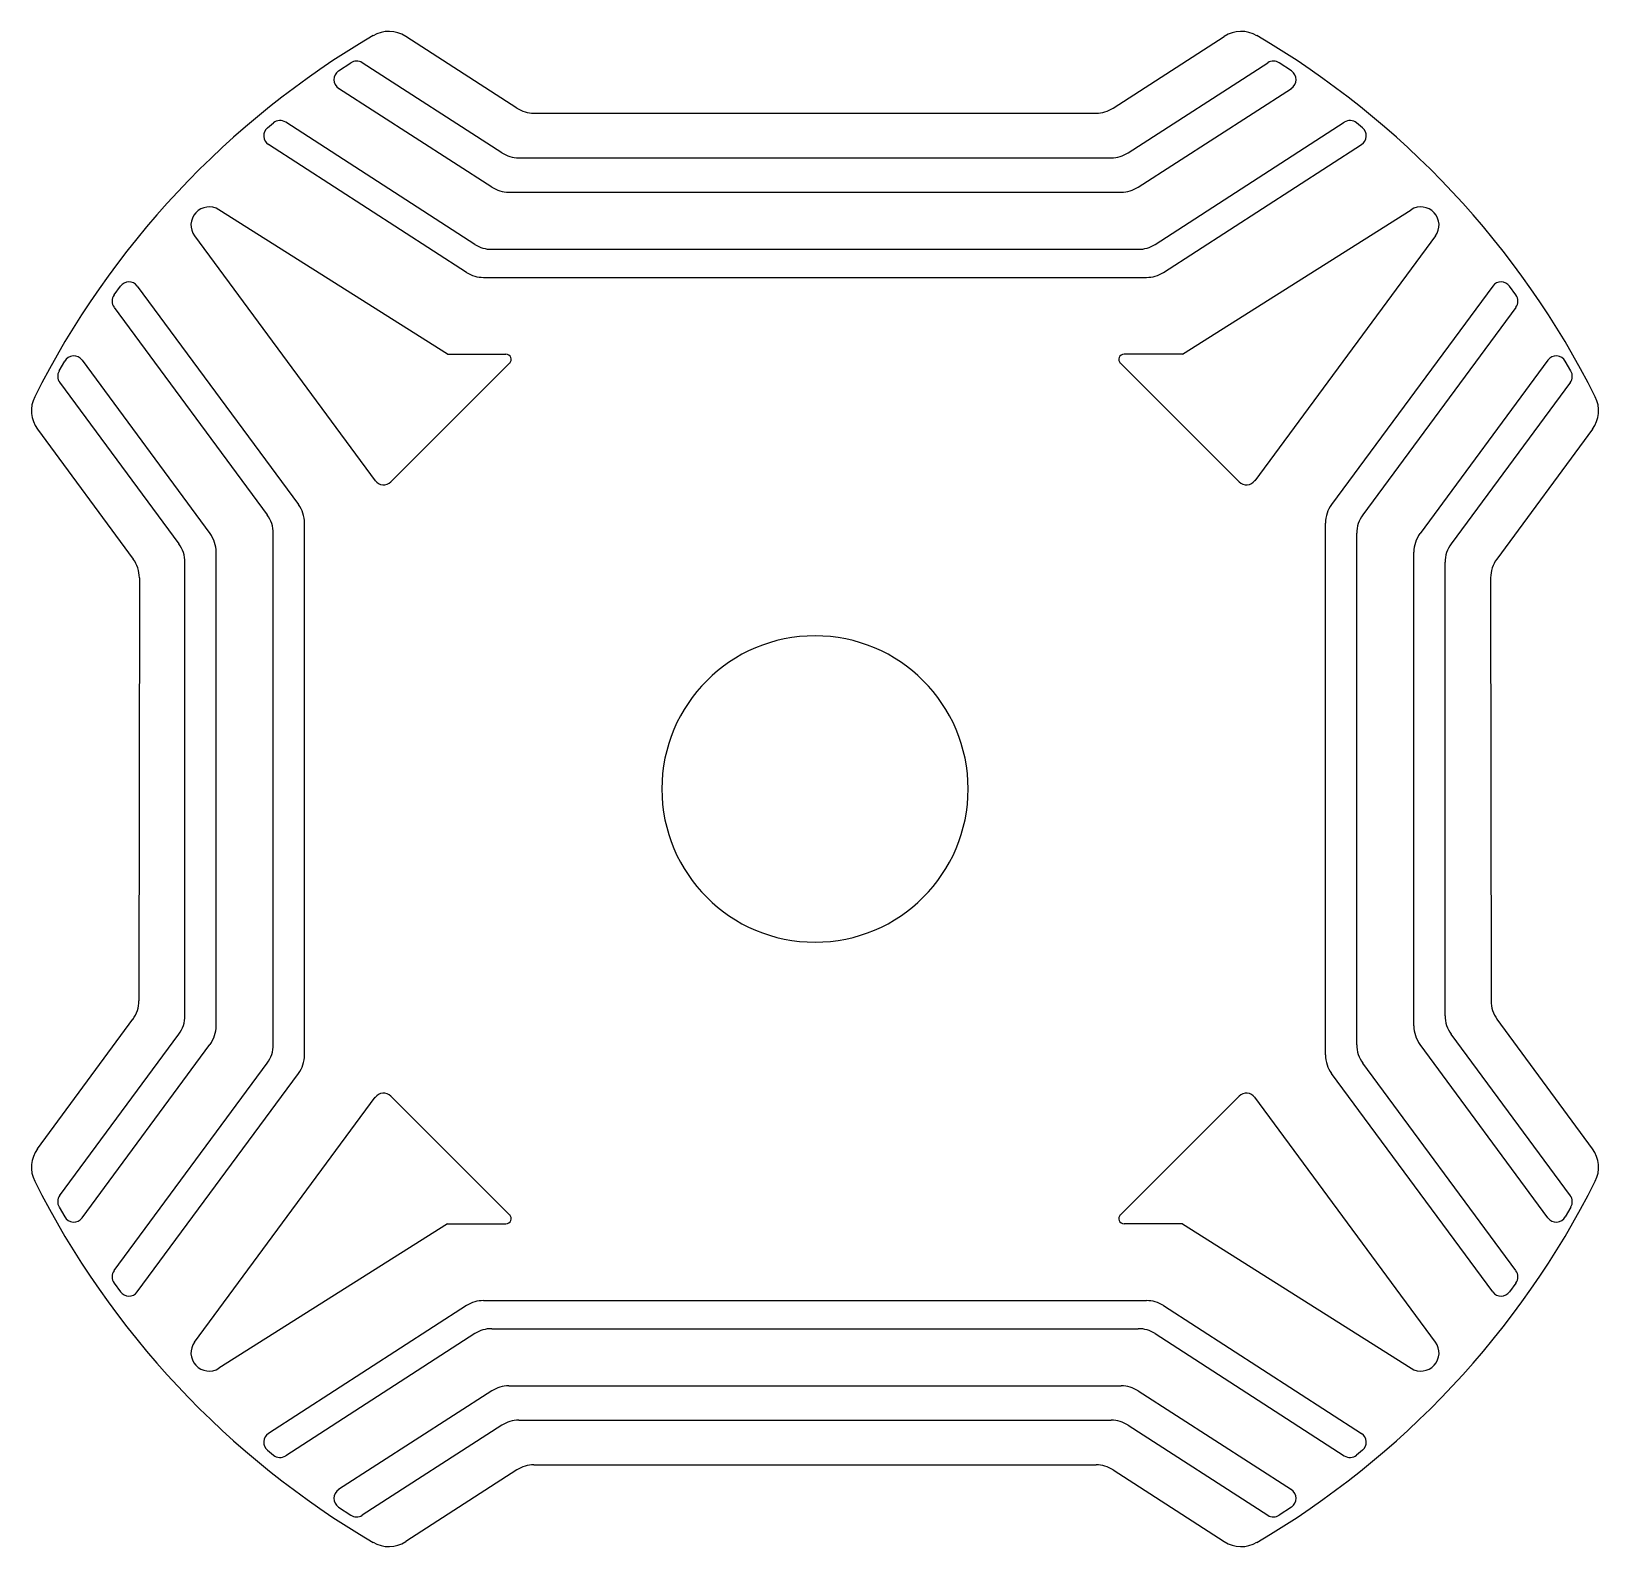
# Model space of a CAD drawing. Extents: x -75 to 75, y -73 to 73.
import ezdxf

# ---------------------------------------------------------------- set-up
doc = ezdxf.new("R2010")
doc.units = 0
doc.layers.add('layer2', color=7, linetype='CONTINUOUS')

msp = doc.modelspace()

# ---------------------------------------------------------------- linework, layer by layer
at = {"layer": 'layer2'}
for p, q in [((-28.67, 65.48), (-39.36, 72.38)), ((28.67, 65.48), (39.36, 72.38)), ((-45.83, 69.06), (-44.65, 69.84)), ((-30.12, 61.18), (-43.55, 69.85)), ((30.12, 61.18), (43.55, 69.85)), ((45.83, 69.06), (44.65, 69.84)), ((-31.09, 57.88), (-45.82, 67.38)), ((31.09, 57.88), (45.82, 67.38)), ((-27.04, 65), (27.04, 65)), ((-52.66, 63.58), (-52.09, 64.05)), ((-32.71, 52.38), (-50.91, 64.13)), ((32.71, 52.38), (50.91, 64.13)), ((52.66, 63.58), (52.09, 64.05)), ((-33.51, 49.68), (-52.56, 61.98)), ((33.51, 49.68), (52.56, 61.98)), ((-28.49, 60.7), (28.49, 60.7)), ((-29.46, 57.4), (29.46, 57.4)), ((-35.35, 41.82), (-57.33, 55.71)), ((35.35, 41.82), (57.33, 55.71)), ((-59.67, 53.19), (-42.3, 29.65)), ((59.67, 53.19), (42.3, 29.65)), ((-31.09, 51.9), (31.09, 51.9)), ((-67.41, 47.51), (-66.79, 48.35)), ((-65.18, 48.36), (-49.69, 27.36)), ((-31.88, 49.2), (31.88, 49.2)), ((65.18, 48.36), (49.69, 27.36)), ((67.41, 47.51), (66.79, 48.35)), ((-67.41, 46.32), (-52.69, 26.37)), ((67.41, 46.32), (52.69, 26.37)), ((-72.71, 40.2), (-72.16, 41.14)), ((-70.49, 41.24), (-58.19, 24.56)), ((-29.37, 40.96), (-40.79, 29.54)), ((-35.35, 41.82), (-29.72, 41.82)), ((29.37, 40.96), (40.79, 29.54)), ((35.35, 41.82), (29.72, 41.82)), ((70.49, 41.24), (58.19, 24.56)), ((72.71, 40.2), (72.16, 41.14)), ((-72.65, 39.11), (-61.19, 23.58)), ((72.65, 39.11), (61.19, 23.58)), ((-74.79, 34.6), (-65.57, 22.1)), ((74.79, 34.6), (65.57, 22.1)), ((-52.1, -24.59), (-52.1, 24.59)), ((-49.1, -25.58), (-49.1, 25.58)), ((49.1, -25.58), (49.1, 25.58)), ((52.1, -24.59), (52.1, 24.59)), ((-57.6, -22.78), (-57.6, 22.78)), ((57.6, -22.78), (57.6, 22.78)), ((-60.6, -21.8), (-60.6, 21.8)), ((60.6, -21.8), (60.6, 21.8)), ((-64.98, 20.32), (-65.02, -20.38)), ((64.98, 20.32), (65.02, -20.38)), ((-74.79, -34.6), (-65.6, -22.15)), ((74.79, -34.6), (65.6, -22.15)), ((-72.65, -39.11), (-61.19, -23.58)), ((72.65, -39.11), (61.19, -23.58)), ((-70.49, -41.24), (-58.19, -24.56)), ((70.49, -41.24), (58.19, -24.56)), ((-67.41, -46.32), (-52.69, -26.37)), ((67.41, -46.32), (52.69, -26.37)), ((-65.18, -48.36), (-49.69, -27.36)), ((65.18, -48.36), (49.69, -27.36)), ((-59.67, -53.19), (-42.3, -29.65)), ((-29.37, -40.96), (-40.79, -29.54)), ((29.37, -40.96), (40.79, -29.54)), ((59.67, -53.19), (42.3, -29.65)), ((-72.71, -40.2), (-72.16, -41.14)), ((72.71, -40.2), (72.16, -41.14)), ((-35.35, -41.82), (-57.33, -55.71)), ((-35.35, -41.82), (-29.72, -41.82)), ((35.35, -41.82), (29.72, -41.82)), ((35.35, -41.82), (57.33, -55.71)), ((-67.41, -47.51), (-66.79, -48.35)), ((67.41, -47.51), (66.79, -48.35)), ((-33.51, -49.68), (-52.56, -61.98)), ((-31.88, -49.2), (31.88, -49.2)), ((33.51, -49.68), (52.56, -61.98)), ((-32.71, -52.38), (-50.91, -64.13)), ((-31.09, -51.9), (31.09, -51.9)), ((32.71, -52.38), (50.91, -64.13)), ((-31.09, -57.88), (-45.82, -67.38)), ((-29.46, -57.4), (29.46, -57.4)), ((31.09, -57.88), (45.82, -67.38)), ((-30.12, -61.18), (-43.55, -69.85)), ((-28.49, -60.7), (28.49, -60.7)), ((30.12, -61.18), (43.55, -69.85)), ((-52.66, -63.58), (-52.09, -64.05)), ((52.66, -63.58), (52.09, -64.05)), ((-28.67, -65.48), (-39.36, -72.38)), ((-27.04, -65), (27.04, -65)), ((28.67, -65.48), (39.36, -72.38)), ((-45.83, -69.06), (-44.65, -69.84)), ((45.83, -69.06), (44.65, -69.84))]:
    msp.add_line(p, q, dxfattribs=at)
for centre, radius, start, end in [((0, 0), 84, 120.401, 153.3137), ((-40.99, 69.86), 3, 57.1587, 120.401), ((40.99, 69.86), 3, 59.599, 122.8413), ((0, 0), 84, 26.6863, 59.599), ((-44.1, 69.01), 1, 57.1587, 123.7105), ((44.1, 69.01), 1, 56.2895, 122.8413), ((-45.27, 68.22), 1, 123.7105, 237.1587), ((45.27, 68.22), 1, 302.8413, 56.2895), ((-27.04, 68), 3, 237.1587, 270), ((27.04, 68), 3, 270, 302.8413), ((-52.02, 62.82), 1, 129.9003, 237.1587), ((-51.45, 63.29), 1, 57.1587, 129.9003), ((51.45, 63.29), 1, 50.0997, 122.8413), ((52.02, 62.82), 1, 302.8413, 50.0997), ((-28.49, 63.7), 3, 237.1587, 270), ((28.49, 63.7), 3, 270, 302.8413), ((-29.46, 60.4), 3, 237.1587, 270), ((29.46, 60.4), 3, 270, 302.8413), ((-58.27, 54.23), 1.75, 57.7093, 216.4252), ((58.27, 54.23), 1.75, 323.5748, 122.2907), ((-31.09, 54.9), 3, 237.1587, 270), ((31.09, 54.9), 3, 270, 302.8413), ((-65.99, 47.77), 1, 36.4252, 143.9095), ((-31.88, 52.2), 3, 237.1587, 270), ((31.88, 52.2), 3, 270, 302.8413), ((65.99, 47.77), 1, 36.0905, 143.5748), ((-66.6, 46.92), 1, 143.9095, 216.4252), ((66.6, 46.92), 1, 323.5748, 36.0905), ((-71.3, 40.65), 1, 36.4252, 150.107), ((-29.72, 41.32), 0.5, 315, 90), ((29.72, 41.32), 0.5, 90, 225), ((71.3, 40.65), 1, 29.893, 143.5748), ((-71.84, 39.7), 1, 150.107, 216.4252), ((71.84, 39.7), 1, 323.5748, 29.893), ((-72.37, 36.38), 3, 153.3137, 216.4252), ((72.37, 36.38), 3, 323.5748, 26.6863), ((-41.5, 30.25), 1, 216.4252, 315), ((41.5, 30.25), 1, 225, 323.5748), ((-52.1, 25.58), 3, 0, 36.4252), ((52.1, 25.58), 3, 143.5748, 180), ((-55.1, 24.59), 3, 0, 36.4252), ((55.1, 24.59), 3, 143.5748, 180), ((-60.6, 22.78), 3, 0, 36.4252), ((60.6, 22.78), 3, 143.5748, 180), ((-63.6, 21.8), 3, 360, 36.4252), ((63.6, 21.8), 3, 143.5748, 180), ((-67.98, 20.32), 3, 359.9482, 36.4252), ((67.98, 20.32), 3, 143.5748, 180.0518), ((0, 0), 14.73, 360, 180), ((0, 0), 14.73, 180, 360), ((-68.02, -20.37), 3, 323.5748, 359.9482), ((68.02, -20.37), 3, 180.0518, 216.4252), ((-63.6, -21.8), 3, 323.5748, 0), ((63.6, -21.8), 3, 180, 216.4252), ((-60.6, -22.78), 3, 323.5748, 360), ((60.6, -22.78), 3, 180, 216.4252), ((-55.1, -24.59), 3, 323.5748, 360), ((-52.1, -25.58), 3, 323.5748, 0), ((52.1, -25.58), 3, 180, 216.4252), ((55.1, -24.59), 3, 180, 216.4252), ((-41.5, -30.25), 1, 45, 143.5748), ((41.5, -30.25), 1, 36.4252, 135), ((-72.37, -36.38), 3, 143.5748, 206.6863), ((72.37, -36.38), 3, 333.3137, 36.4252), ((0, 0), 84, 206.6863, 239.599), ((-71.84, -39.7), 1, 143.5748, 209.893), ((0, 0), 84, 300.401, 333.3137), ((71.84, -39.7), 1, 330.107, 36.4252), ((-71.3, -40.65), 1, 209.893, 323.5748), ((-29.72, -41.32), 0.5, 270, 45), ((29.72, -41.32), 0.5, 135, 270), ((71.3, -40.65), 1, 216.4252, 330.107), ((-66.6, -46.92), 1, 143.5748, 216.0905), ((66.6, -46.92), 1, 323.9095, 36.4252), ((-65.99, -47.77), 1, 216.0905, 323.5748), ((-31.88, -52.2), 3, 90, 122.8413), ((31.88, -52.2), 3, 57.1587, 90), ((65.99, -47.77), 1, 216.4252, 323.9095), ((-31.09, -54.9), 3, 90, 122.8413), ((31.09, -54.9), 3, 57.1587, 90), ((-58.27, -54.23), 1.75, 143.5748, 302.2907), ((58.27, -54.23), 1.75, 237.7093, 36.4252), ((-29.46, -60.4), 3, 90, 122.8413), ((29.46, -60.4), 3, 57.1587, 90), ((-28.49, -63.7), 3, 90, 122.8413), ((28.49, -63.7), 3, 57.1587, 90), ((-52.02, -62.82), 1, 122.8413, 230.0997), ((52.02, -62.82), 1, 309.9003, 57.1587), ((-51.45, -63.29), 1, 230.0997, 302.8413), ((51.45, -63.29), 1, 237.1587, 309.9003), ((-27.04, -68), 3, 90, 122.8413), ((27.04, -68), 3, 57.1587, 90), ((-45.27, -68.22), 1, 122.8413, 236.2895), ((45.27, -68.22), 1, 303.7105, 57.1587), ((-44.1, -69.01), 1, 236.2895, 302.8413), ((44.1, -69.01), 1, 237.1587, 303.7105), ((-40.99, -69.86), 3, 239.599, 302.8413), ((40.99, -69.86), 3, 237.1587, 300.401)]:
    msp.add_arc(centre, radius, start, end, dxfattribs=at)

doc.saveas('drawing.dxf')
